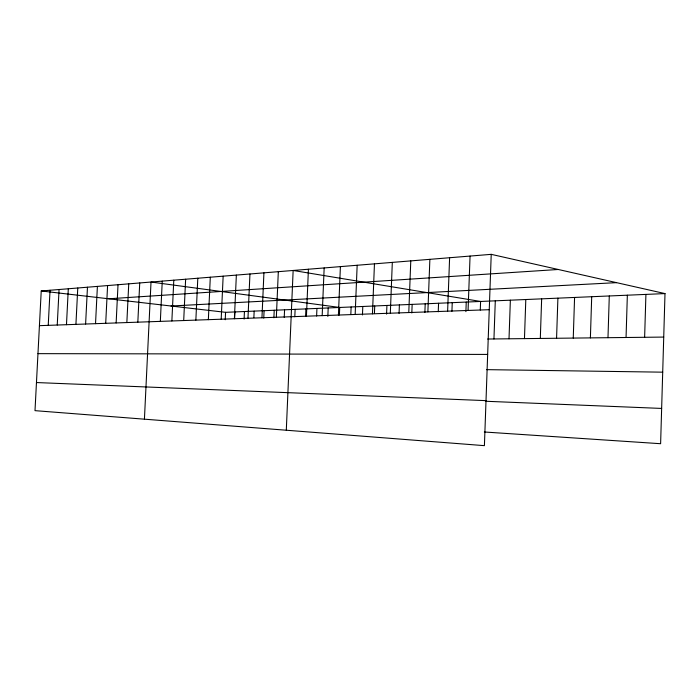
<?xml version="1.0" encoding="UTF-8"?>
<svg xmlns="http://www.w3.org/2000/svg" width="700" height="700" viewBox="0 0 700 700"><rect width="100%" height="100%" fill="white"/><g stroke="black" fill="none" stroke-linecap="round" stroke-linejoin="round"><path stroke-width="1.05" d="M491.225 254.345L484.409 445.655L35 410.655L41.23 290.973L491.225 254.345L665 293.589L660.616 443.713L484.33 431.996M607.985 337.697L609.289 295.969M626.054 337.496L627.349 295.199M644.63 337.286L645.916 294.402M573.256 338.082L574.577 297.447M590.389 337.89L591.701 296.713M524.466 338.625L525.805 299.53M540.312 338.45L541.651 298.848M556.57 338.266L557.9 298.156M468.073 310.45L470.059 256.069M480.287 310.065L480.594 301.455L293.142 270.471L286.3 430.22M493.946 338.957L495.294 300.825M509.014 338.791L510.361 300.186M424.874 312.524L425.206 303.817M427.875 311.876L429.87 259.341M438.244 311.797L438.567 303.249M447.624 311.176L449.61 257.731M451.92 311.316L452.244 302.662M465.894 311.64L466.244 302.067M386.575 314.125L386.916 305.454M390.32 313.215L392.315 262.395M399.061 313.434L399.394 304.92M408.783 312.559L410.777 260.899M411.819 312.988L412.151 304.377M338.415 315.053L340.401 266.621M339.404 314.965L339.71 307.466L151.016 282.039L144.428 419.178M350.822 314.562L351.129 306.976M355.162 314.457L357.158 265.256M362.451 314.965L362.801 306.477M372.461 313.845L374.456 263.848M374.43 313.477L374.727 305.97M294.805 316.794L295.129 309.365M305.594 316.409L305.918 308.901M306.434 316.19L308.42 269.229M316.619 316.024L316.934 308.438M322.175 315.63L324.161 267.942M327.845 316.435L328.195 307.956M244.099 319.086L244.44 311.526M247.975 318.264L249.944 273.98M253.873 317.651L254.161 311.115M261.957 317.765L263.926 272.842M263.76 318.132L264.092 310.686M273.892 317.783L274.225 310.257M276.342 317.257L278.32 271.67M284.235 317.415L284.567 309.82M195.86 320.11L197.803 278.224M208.355 319.672L210.298 277.209M221.191 319.209L223.151 276.168M225.225 319.743L225.566 312.331L665 293.589M234.395 318.745L236.355 275.091M234.623 318.342L234.911 311.938M160.335 321.37L162.251 281.12M171.867 320.959L173.793 280.184M183.706 320.539L185.631 279.221M105.709 323.312L107.581 285.574M116.139 322.936L118.02 284.716M126.849 322.56L128.739 283.85M137.83 322.175L139.729 282.957M57.242 325.027L59.062 289.52M66.474 324.704L68.303 288.767M75.924 324.371L77.77 287.998M85.61 324.021L87.465 287.21M95.532 323.671L97.396 286.396M48.23 325.351L50.041 290.255M108.684 298.786L558.233 269.483M171.01 306.014L616.56 282.651M39.419 325.666L489.256 309.697M487.637 339.027L663.731 337.076M37.966 353.649L487.664 354.419M486.552 369.644L662.707 372.172M36.461 382.55L486.019 400.636M485.424 401.249L661.64 408.433M41.23 290.973L225.566 312.331"/></g></svg>
